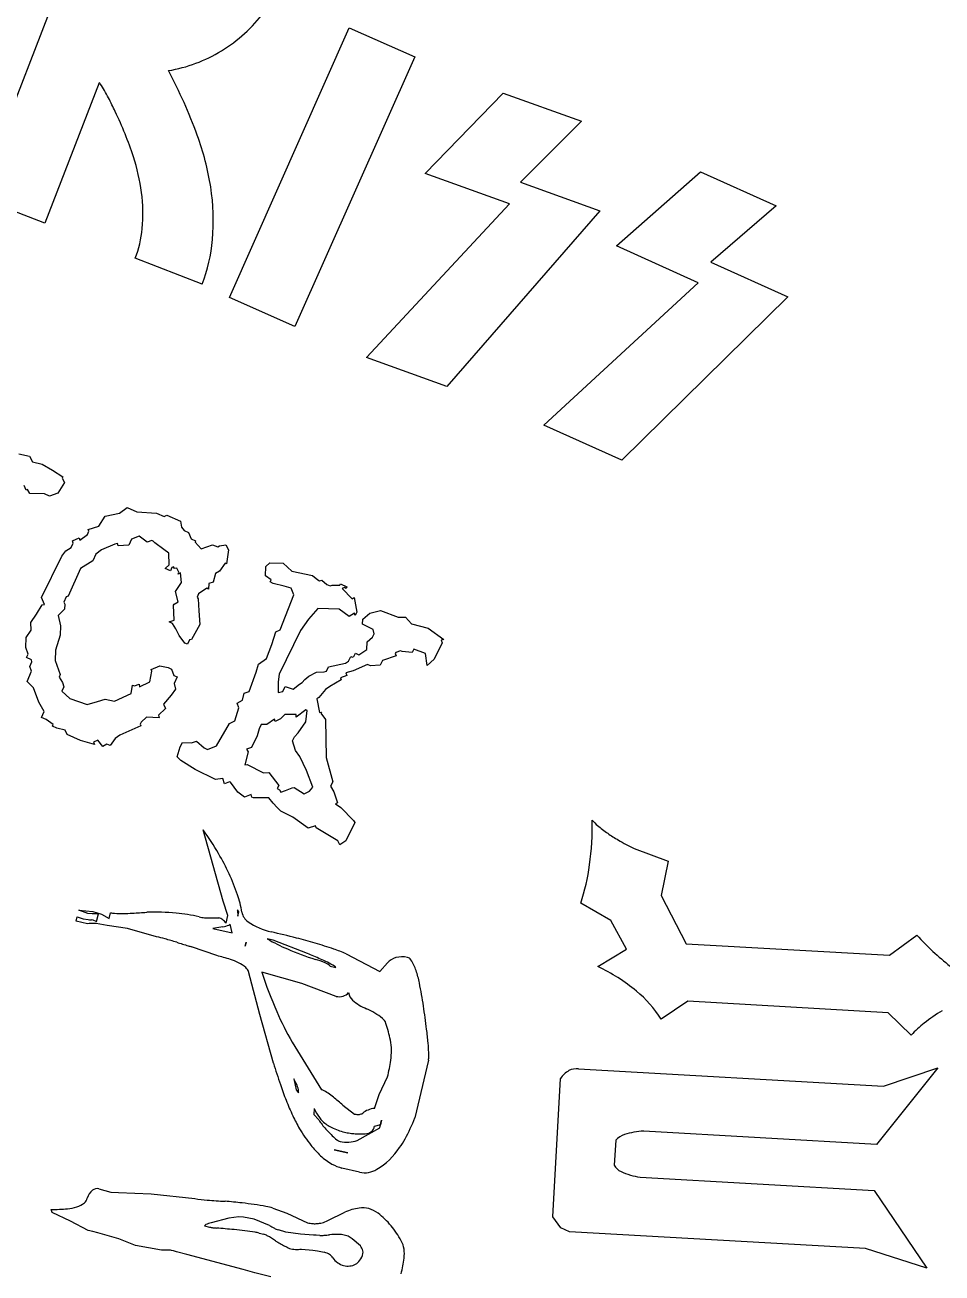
# Model space of a CAD drawing. Extents: x 7.4 to 31.4, y 13.7 to 28.6.
# Drawn here: x 26.931 to 29.354, y 22.021 to 25.318 of the extents above; entities that cross this region are included whole.
import ezdxf

# ---------------------------------------------------------------- set-up
doc = ezdxf.new("R2010")
doc.units = 0
doc.header["$MEASUREMENT"] = 0
doc.layers.add('APS_GEOMETRY', color=7, linetype='Continuous')

msp = doc.modelspace()

# ---------------------------------------------------------------- linework, layer by layer
at = {"layer": 'APS_GEOMETRY'}
for p, q in [((26.805863, 24.862664), (27.087187, 25.58986)), ((27.470643, 24.598277), (27.787228, 25.31083)), ((27.787228, 25.31083), (27.960632, 25.233787)), ((27.960632, 25.233787), (27.644048, 24.521234)), ((27.126444, 25.165428), (26.982831, 24.794202)), ((27.988305, 24.926019), (28.194454, 25.138088)), ((28.194454, 25.138088), (28.400628, 25.063871)), ((28.400628, 25.063871), (28.239501, 24.902819)), ((28.21096, 24.84587), (27.988305, 24.926019)), ((28.493709, 24.734301), (28.715526, 24.929922)), ((28.715526, 24.929922), (28.915395, 24.8401)), ((28.239501, 24.902819), (28.449907, 24.827078)), ((26.982831, 24.794202), (26.805863, 24.862664)), ((27.832891, 24.439545), (28.21096, 24.84587)), ((28.449907, 24.827078), (28.045285, 24.363089)), ((28.915395, 24.8401), (28.742382, 24.691889)), ((28.709555, 24.637299), (28.493709, 24.734301)), ((27.398807, 24.633276), (27.221839, 24.701738)), ((28.742382, 24.691889), (28.946355, 24.600223)), ((28.301416, 24.26119), (28.709555, 24.637299)), ((27.644048, 24.521234), (27.470643, 24.598277)), ((28.946355, 24.600223), (28.507315, 24.168658)), ((28.045285, 24.363089), (27.832891, 24.439545)), ((28.507315, 24.168658), (28.301416, 24.26119)), ((26.914355, 24.184882), (26.942773, 24.179069)), ((26.942773, 24.179069), (26.950349, 24.164457)), ((26.950349, 24.164457), (26.976269, 24.15814)), ((26.976269, 24.15814), (27.003782, 24.14201)), ((27.003782, 24.14201), (27.030886, 24.124908)), ((26.933594, 24.089204), (26.928523, 24.10162)), ((27.034732, 24.109577), (27.017222, 24.081502)), ((27.030886, 24.124908), (27.029253, 24.121022)), ((27.029253, 24.121022), (27.034732, 24.109577)), ((26.937732, 24.090894), (26.933594, 24.089204)), ((26.943619, 24.08042), (26.937732, 24.090894)), ((26.981955, 24.079173), (26.943619, 24.08042)), ((26.995556, 24.073459), (26.981955, 24.079173)), ((27.017222, 24.081502), (26.995556, 24.073459)), ((27.180142, 24.028642), (27.200589, 24.043857)), ((27.200589, 24.043857), (27.22666, 24.032466)), ((27.125795, 23.993741), (27.142314, 24.021021)), ((27.142314, 24.021021), (27.180142, 24.028642)), ((27.22666, 24.032466), (27.277828, 24.028508)), ((27.277828, 24.028508), (27.298105, 24.019649)), ((27.298105, 24.019649), (27.305464, 24.023333)), ((27.305464, 24.023333), (27.341191, 24.007723)), ((27.341191, 24.007723), (27.344397, 23.991373)), ((27.075311, 23.957152), (27.095758, 23.972367)), ((27.095758, 23.972367), (27.099555, 23.981057)), ((27.097924, 23.98522), (27.125795, 23.993741)), ((27.099555, 23.981057), (27.097924, 23.98522)), ((27.344397, 23.991373), (27.350978, 23.982748)), ((27.350978, 23.982748), (27.362565, 23.977685)), ((27.362565, 23.977685), (27.370055, 23.960614)), ((27.039001, 23.929319), (27.053176, 23.938075)), ((27.053176, 23.938075), (27.058239, 23.949662)), ((27.056064, 23.955212), (27.073558, 23.963667)), ((27.058239, 23.949662), (27.056064, 23.955212)), ((27.073558, 23.963667), (27.075311, 23.957152)), ((27.168356, 23.946397), (27.133247, 23.931839)), ((27.174871, 23.94815), (27.168356, 23.946397)), ((27.177046, 23.9426), (27.174871, 23.94815)), ((27.205283, 23.944062), (27.177046, 23.9426)), ((27.212033, 23.959511), (27.205283, 23.944062)), ((27.232846, 23.967667), (27.212033, 23.959511)), ((27.253489, 23.951748), (27.232846, 23.967667)), ((27.265976, 23.956641), (27.253489, 23.951748)), ((27.269838, 23.954954), (27.265976, 23.956641)), ((27.273401, 23.949947), (27.269838, 23.954954)), ((27.297906, 23.932341), (27.273401, 23.949947)), ((27.370055, 23.960614), (27.381643, 23.955551)), ((27.381643, 23.955551), (27.379955, 23.951689)), ((27.379955, 23.951689), (27.396436, 23.934138)), ((27.396436, 23.934138), (27.426538, 23.945134)), ((27.426538, 23.945134), (27.440057, 23.939228)), ((27.440057, 23.939228), (27.444641, 23.941825)), ((27.444641, 23.941825), (27.460991, 23.945031)), ((27.460991, 23.945031), (27.468781, 23.931277)), ((26.974622, 23.805657), (27.027967, 23.914591)), ((27.027967, 23.914591), (27.039001, 23.929319)), ((27.117806, 23.920186), (27.110212, 23.902805)), ((27.133247, 23.931839), (27.117806, 23.920186)), ((27.311124, 23.923116), (27.297906, 23.932341)), ((27.311321, 23.891982), (27.311124, 23.923116)), ((27.468781, 23.931277), (27.463127, 23.89465)), ((27.077278, 23.882697), (27.045214, 23.809312)), ((27.110212, 23.902805), (27.077278, 23.882697)), ((27.30143, 23.882504), (27.311321, 23.891982)), ((27.314948, 23.876598), (27.30143, 23.882504)), ((27.318745, 23.885288), (27.314948, 23.876598)), ((27.322908, 23.886919), (27.318745, 23.885288)), ((27.325504, 23.882335), (27.322908, 23.886919)), ((27.331598, 23.883122), (27.325504, 23.882335)), ((27.337335, 23.872566), (27.331598, 23.883122)), ((27.335226, 23.867738), (27.337335, 23.872566)), ((27.341198, 23.870878), (27.335226, 23.867738)), ((27.343925, 23.845538), (27.341198, 23.870878)), ((27.444311, 23.875273), (27.433755, 23.869536)), ((27.459265, 23.896338), (27.444311, 23.875273)), ((27.463127, 23.89465), (27.459265, 23.896338)), ((27.566172, 23.863319), (27.567337, 23.887366)), ((27.567337, 23.887366), (27.578073, 23.897374)), ((27.578073, 23.897374), (27.612953, 23.896791)), ((27.612953, 23.896791), (27.635325, 23.875344)), ((27.635325, 23.875344), (27.690584, 23.863662)), ((27.328672, 23.821155), (27.343925, 23.845538)), ((27.416271, 23.842677), (27.415614, 23.828015)), ((27.428336, 23.846605), (27.416271, 23.842677)), ((27.433755, 23.869536), (27.428336, 23.846605)), ((27.580892, 23.852632), (27.566172, 23.863319)), ((27.578123, 23.846948), (27.580892, 23.852632)), ((27.586649, 23.842795), (27.578123, 23.846948)), ((27.615942, 23.835557), (27.586649, 23.842795)), ((27.690584, 23.863662), (27.704843, 23.852027)), ((27.704843, 23.852027), (27.708632, 23.850181)), ((27.708632, 23.850181), (27.715214, 23.851663)), ((27.715214, 23.851663), (27.728525, 23.84049)), ((27.728525, 23.84049), (27.737051, 23.836336)), ((27.737051, 23.836336), (27.742686, 23.83828)), ((27.742686, 23.83828), (27.762483, 23.838013)), ((27.762483, 23.838013), (27.764328, 23.841802)), ((27.764328, 23.841802), (27.78138, 23.833495)), ((26.982655, 23.787198), (26.974622, 23.805657)), ((27.039664, 23.807137), (27.033758, 23.793618)), ((27.045214, 23.809312), (27.039664, 23.807137)), ((27.335262, 23.794127), (27.328672, 23.821155)), ((27.389374, 23.815331), (27.385577, 23.806641)), ((27.385577, 23.806641), (27.388173, 23.802057)), ((27.410786, 23.830124), (27.389374, 23.815331)), ((27.415614, 23.828015), (27.410786, 23.830124)), ((27.605354, 23.719986), (27.641155, 23.812725)), ((27.634378, 23.830092), (27.615942, 23.835557)), ((27.641155, 23.812725), (27.634378, 23.830092)), ((27.774798, 23.832014), (27.768701, 23.829123)), ((27.768701, 23.829123), (27.795372, 23.802065)), ((27.779534, 23.829706), (27.774798, 23.832014)), ((27.78138, 23.833495), (27.779534, 23.829706)), ((27.795372, 23.802065), (27.800521, 23.805417)), ((27.800521, 23.805417), (27.807517, 23.766845)), ((26.961308, 23.762027), (26.976562, 23.78641)), ((26.976562, 23.78641), (26.982655, 23.787198)), ((27.034732, 23.774794), (27.018148, 23.757891)), ((27.033758, 23.793618), (27.035932, 23.788068)), ((27.035932, 23.788068), (27.034732, 23.774794)), ((27.32344, 23.785493), (27.324705, 23.78839)), ((27.324545, 23.745912), (27.32344, 23.785493)), ((27.324705, 23.78839), (27.335262, 23.794127)), ((27.388173, 23.802057), (27.390301, 23.770079)), ((27.704674, 23.777093), (27.679996, 23.74809)), ((27.761245, 23.775321), (27.704674, 23.777093)), ((27.786895, 23.755792), (27.761245, 23.775321)), ((27.841474, 23.764368), (27.869675, 23.771728)), ((27.869675, 23.771728), (27.916992, 23.753366)), ((26.945933, 23.739996), (26.961308, 23.762027)), ((26.947451, 23.719784), (26.945933, 23.739996)), ((27.018148, 23.757891), (27.024738, 23.730863)), ((27.312058, 23.741019), (27.324545, 23.745912)), ((27.320748, 23.737222), (27.312058, 23.741019)), ((27.390301, 23.770079), (27.393093, 23.734361)), ((27.679996, 23.74809), (27.658622, 23.718651)), ((27.80142, 23.763954), (27.786895, 23.755792)), ((27.803364, 23.758319), (27.80142, 23.763954)), ((27.807517, 23.766845), (27.803364, 23.758319)), ((27.822456, 23.734952), (27.823257, 23.748628)), ((27.823257, 23.748628), (27.841474, 23.764368)), ((27.916992, 23.753366), (27.93584, 23.753561)), ((27.93584, 23.753561), (27.952042, 23.736291)), ((26.934307, 23.700229), (26.947451, 23.719784)), ((27.024146, 23.705823), (27.011555, 23.666477)), ((27.024738, 23.730863), (27.024146, 23.705823)), ((27.329504, 23.723047), (27.320748, 23.737222)), ((27.337959, 23.705553), (27.329504, 23.723047)), ((27.353174, 23.685107), (27.337959, 23.705553)), ((27.393093, 23.734361), (27.37109, 23.694528)), ((27.58313, 23.681583), (27.593622, 23.715152)), ((27.593622, 23.715152), (27.605354, 23.719986)), ((27.658622, 23.718651), (27.60232, 23.603079)), ((27.850875, 23.721108), (27.822456, 23.734952)), ((27.8492, 23.700826), (27.853353, 23.709352)), ((27.853353, 23.709352), (27.850875, 23.721108)), ((27.952042, 23.736291), (27.995521, 23.724487)), ((27.995521, 23.724487), (28.0373, 23.694757)), ((26.932872, 23.673257), (26.934307, 23.700229)), ((26.938975, 23.655642), (26.932872, 23.673257)), ((27.359933, 23.682153), (27.353174, 23.685107)), ((27.364996, 23.693741), (27.359933, 23.682153)), ((27.37109, 23.694528), (27.364996, 23.693741)), ((27.568435, 23.644201), (27.58313, 23.681583)), ((27.833509, 23.668617), (27.835185, 23.688899)), ((27.835185, 23.688899), (27.8492, 23.700826)), ((28.033147, 23.686231), (28.011918, 23.642655)), ((28.0373, 23.694757), (28.030718, 23.693275)), ((28.030718, 23.693275), (28.033147, 23.686231)), ((26.935178, 23.646952), (26.938975, 23.655642)), ((26.947731, 23.641467), (26.935178, 23.646952)), ((26.948518, 23.635373), (26.947731, 23.641467)), ((27.011555, 23.666477), (27.01012, 23.639506)), ((27.547376, 23.629845), (27.568435, 23.644201)), ((27.785756, 23.637963), (27.791755, 23.650278)), ((27.791755, 23.650278), (27.795545, 23.648432)), ((27.795545, 23.648432), (27.799771, 23.649889)), ((27.799771, 23.649889), (27.803924, 23.658415)), ((27.803924, 23.658415), (27.81245, 23.654261)), ((27.81245, 23.654261), (27.833509, 23.668617)), ((27.91097, 23.65198), (27.875288, 23.638887)), ((27.910411, 23.660457), (27.909026, 23.657615)), ((27.909026, 23.657615), (27.91097, 23.65198)), ((27.92309, 23.66483), (27.910411, 23.660457)), ((27.926879, 23.662984), (27.92309, 23.66483)), ((27.953768, 23.660434), (27.926879, 23.662984)), ((27.957921, 23.66896), (27.953768, 23.660434)), ((27.988673, 23.657495), (27.957921, 23.66896)), ((27.99324, 23.625967), (27.988673, 23.657495)), ((28.011918, 23.642655), (27.99324, 23.625967)), ((26.936536, 23.584262), (26.948349, 23.611299)), ((26.943455, 23.623786), (26.948518, 23.635373)), ((26.948349, 23.611299), (26.943455, 23.623786)), ((27.01012, 23.639506), (27.023835, 23.602466)), ((27.260305, 23.583092), (27.26548, 23.610729)), ((27.264271, 23.615857), (27.286893, 23.625522)), ((27.26548, 23.610729), (27.264271, 23.615857)), ((27.286893, 23.625522), (27.308858, 23.620524)), ((27.308858, 23.620524), (27.317548, 23.616727)), ((27.317548, 23.616727), (27.324073, 23.600078)), ((27.522675, 23.557485), (27.541474, 23.608106)), ((27.541474, 23.608106), (27.547376, 23.629845)), ((27.680606, 23.597761), (27.701228, 23.608813)), ((27.701228, 23.608813), (27.721486, 23.609494)), ((27.721486, 23.609494), (27.727121, 23.611437)), ((27.727121, 23.611437), (27.732659, 23.622805)), ((27.732659, 23.622805), (27.777327, 23.632691)), ((27.777327, 23.632691), (27.785756, 23.637963)), ((27.797804, 23.612167), (27.778542, 23.606313)), ((27.835332, 23.629049), (27.797804, 23.612167)), ((27.843857, 23.624896), (27.835332, 23.629049)), ((27.869289, 23.626572), (27.843857, 23.624896)), ((27.875288, 23.638887), (27.869289, 23.626572)), ((26.953016, 23.566712), (26.936536, 23.584262)), ((27.023835, 23.602466), (27.020881, 23.595707)), ((27.020881, 23.595707), (27.029637, 23.581532)), ((27.029637, 23.581532), (27.033565, 23.569466)), ((27.210964, 23.551753), (27.214996, 23.57414)), ((27.214996, 23.57414), (27.219824, 23.572031)), ((27.219824, 23.572031), (27.232311, 23.576924)), ((27.232311, 23.576924), (27.233642, 23.569443)), ((27.233642, 23.569443), (27.260305, 23.583092)), ((27.324073, 23.600078), (27.332763, 23.596281)), ((27.332763, 23.596281), (27.325169, 23.5789)), ((27.325169, 23.5789), (27.328797, 23.563516)), ((27.60232, 23.603079), (27.599697, 23.583258)), ((27.599697, 23.583258), (27.599989, 23.554985)), ((27.639484, 23.563876), (27.656317, 23.576774)), ((27.656317, 23.576774), (27.663336, 23.581559)), ((27.663336, 23.581559), (27.670332, 23.588701)), ((27.670332, 23.588701), (27.680606, 23.597761)), ((27.766009, 23.587804), (27.736497, 23.570533)), ((27.780972, 23.599269), (27.764066, 23.593439)), ((27.764066, 23.593439), (27.766009, 23.587804)), ((27.778542, 23.606313), (27.780972, 23.599269)), ((26.967696, 23.52925), (26.953016, 23.566712)), ((27.033565, 23.569466), (27.028502, 23.557879)), ((27.028502, 23.557879), (27.048845, 23.538641)), ((27.167652, 23.531579), (27.210964, 23.551753)), ((27.31734, 23.547822), (27.296415, 23.523617)), ((27.328797, 23.563516), (27.31734, 23.547822)), ((27.505478, 23.534215), (27.509995, 23.553113)), ((27.509995, 23.553113), (27.522675, 23.557485)), ((27.599989, 23.554985), (27.611745, 23.557463)), ((27.611745, 23.557463), (27.618206, 23.570725)), ((27.618206, 23.570725), (27.639484, 23.563876)), ((27.707107, 23.541482), (27.701958, 23.53813)), ((27.724328, 23.562396), (27.707107, 23.541482)), ((27.736497, 23.570533), (27.724328, 23.562396)), ((26.981224, 23.504941), (26.967696, 23.52925)), ((27.048845, 23.538641), (27.09495, 23.523097)), ((27.09495, 23.523097), (27.1224, 23.530652)), ((27.1224, 23.530652), (27.142368, 23.536877)), ((27.142368, 23.536877), (27.167652, 23.531579)), ((27.30173, 23.512095), (27.283759, 23.494649)), ((27.296415, 23.523617), (27.30173, 23.512095)), ((27.484833, 23.479806), (27.495787, 23.514322)), ((27.491414, 23.527001), (27.505478, 23.534215)), ((27.495787, 23.514322), (27.491414, 23.527001)), ((27.672568, 23.509079), (27.646845, 23.489962)), ((27.676357, 23.507233), (27.672568, 23.509079)), ((27.701958, 23.53813), (27.70893, 23.501914)), ((26.974052, 23.488525), (26.981224, 23.504941)), ((26.986604, 23.483041), (26.974052, 23.488525)), ((27.005194, 23.470319), (26.986604, 23.483041)), ((27.237971, 23.476707), (27.23544, 23.470913)), ((27.251481, 23.489203), (27.237971, 23.476707)), ((27.285511, 23.488134), (27.251481, 23.489203)), ((27.283759, 23.494649), (27.285511, 23.488134)), ((27.470769, 23.472592), (27.484833, 23.479806)), ((27.590347, 23.484666), (27.569288, 23.47031)), ((27.591829, 23.478083), (27.590347, 23.484666)), ((27.605893, 23.485298), (27.591829, 23.478083)), ((27.61709, 23.496253), (27.605893, 23.485298)), ((27.646772, 23.49703), (27.61709, 23.496253)), ((27.646845, 23.489962), (27.646772, 23.49703)), ((27.652457, 23.448548), (27.672423, 23.477502)), ((27.672423, 23.477502), (27.676357, 23.507233)), ((27.70893, 23.501914), (27.714104, 23.50291)), ((27.714104, 23.50291), (27.712719, 23.500068)), ((27.712719, 23.500068), (27.72467, 23.483697)), ((27.72467, 23.483697), (27.726178, 23.383331)), ((27.003085, 23.465491), (27.005194, 23.470319)), ((27.014672, 23.460428), (27.003085, 23.465491)), ((27.036637, 23.455431), (27.014672, 23.460428)), ((27.041952, 23.443909), (27.036637, 23.455431)), ((27.077679, 23.428299), (27.041952, 23.443909)), ((27.237071, 23.466751), (27.181272, 23.441684)), ((27.23544, 23.470913), (27.237071, 23.466751)), ((27.436497, 23.414271), (27.470769, 23.472592)), ((27.549614, 23.458796), (27.544149, 23.44036)), ((27.555152, 23.470164), (27.549614, 23.458796)), ((27.569288, 23.47031), (27.555152, 23.470164)), ((27.642668, 23.438079), (27.652457, 23.448548)), ((27.114129, 23.416973), (27.077679, 23.428299)), ((27.122932, 23.429226), (27.11141, 23.423911)), ((27.11141, 23.423911), (27.114129, 23.416973)), ((27.136094, 23.411976), (27.122932, 23.429226)), ((27.147072, 23.418679), (27.136094, 23.411976)), ((27.155762, 23.414882), (27.147072, 23.418679)), ((27.16945, 23.43305), (27.155762, 23.414882)), ((27.181272, 23.441684), (27.16945, 23.43305)), ((27.333185, 23.38506), (27.341113, 23.410959)), ((27.341113, 23.410959), (27.346738, 23.422504)), ((27.346738, 23.422504), (27.37085, 23.421472)), ((27.37085, 23.421472), (27.383594, 23.425978)), ((27.383594, 23.425978), (27.404508, 23.408757)), ((27.413033, 23.404603), (27.436497, 23.414271)), ((27.52892, 23.409099), (27.516241, 23.404727)), ((27.544149, 23.44036), (27.52892, 23.409099)), ((27.637131, 23.426711), (27.642668, 23.438079)), ((27.645875, 23.401353), (27.637131, 23.426711)), ((27.342209, 23.374712), (27.333185, 23.38506)), ((27.404508, 23.408757), (27.413033, 23.404603)), ((27.520079, 23.398169), (27.511481, 23.363677)), ((27.516241, 23.404727), (27.520079, 23.398169)), ((27.656879, 23.385443), (27.645875, 23.401353)), ((27.674223, 23.348863), (27.656879, 23.385443)), ((27.726178, 23.383331), (27.743813, 23.318478)), ((27.380122, 23.351481), (27.342209, 23.374712)), ((27.434118, 23.325176), (27.380122, 23.351481)), ((27.511481, 23.363677), (27.517602, 23.364211)), ((27.517602, 23.364211), (27.561178, 23.342983)), ((27.561178, 23.342983), (27.575315, 23.343129)), ((27.575315, 23.343129), (27.601111, 23.309464)), ((27.691178, 23.304267), (27.674223, 23.348863)), ((27.45389, 23.327265), (27.434118, 23.325176)), ((27.457801, 23.313639), (27.45389, 23.327265)), ((27.470942, 23.318959), (27.457801, 23.313639)), ((27.473784, 23.317574), (27.470942, 23.318959)), ((27.4929, 23.291852), (27.473784, 23.317574)), ((27.743813, 23.318478), (27.738276, 23.30711)), ((27.510948, 23.278371), (27.4929, 23.291852)), ((27.528315, 23.285148), (27.510948, 23.278371)), ((27.529797, 23.278566), (27.528315, 23.285148)), ((27.534533, 23.276258), (27.529797, 23.278566)), ((27.601111, 23.309464), (27.596958, 23.300938)), ((27.596958, 23.300938), (27.603589, 23.297708)), ((27.603589, 23.297708), (27.606479, 23.291611)), ((27.606479, 23.291611), (27.619159, 23.295983)), ((27.619159, 23.295983), (27.636526, 23.30276)), ((27.636526, 23.30276), (27.641699, 23.303756)), ((27.641699, 23.303756), (27.668734, 23.28707)), ((27.668734, 23.28707), (27.682798, 23.294284)), ((27.682798, 23.294284), (27.691178, 23.304267)), ((27.738276, 23.30711), (27.746437, 23.292585)), ((27.746437, 23.292585), (27.75664, 23.263)), ((27.574587, 23.276672), (27.534533, 23.276258)), ((27.586312, 23.262243), (27.574587, 23.276672)), ((27.597123, 23.250749), (27.586312, 23.262243)), ((27.606529, 23.241185), (27.597123, 23.250749)), ((27.75664, 23.263), (27.751004, 23.261057)), ((27.751004, 23.261057), (27.764777, 23.250831)), ((27.764777, 23.250831), (27.798589, 23.216778)), ((27.638738, 23.225495), (27.606529, 23.241185)), ((27.678622, 23.196688), (27.638738, 23.225495)), ((27.801941, 23.211628), (27.778405, 23.163315)), ((27.798589, 23.216778), (27.801941, 23.211628)), ((27.454348, 23.003722), (27.40192, 23.192133)), ((27.697884, 23.202542), (27.678622, 23.196688)), ((27.699827, 23.196907), (27.697884, 23.202542)), ((27.7572, 23.163096), (27.699827, 23.196907)), ((27.762495, 23.152312), (27.7572, 23.163096)), ((27.778405, 23.163315), (27.762495, 23.152312)), ((28.539942, 23.142234), (28.630139, 23.109625)), ((28.630139, 23.109625), (28.611593, 23.018638)), ((28.611593, 23.018638), (28.677623, 22.890655)), ((27.466616, 22.965625), (27.454348, 23.003722)), ((27.495876, 22.975253), (27.492458, 22.980748)), ((27.492458, 22.980748), (27.49328, 22.964111)), ((28.478922, 22.95287), (28.398852, 22.998345)), ((27.066145, 22.950854), (27.06874, 22.961996)), ((27.096227, 22.943846), (27.066145, 22.950854)), ((27.06874, 22.961996), (27.084079, 22.957248)), ((27.096627, 22.97077), (27.072893, 22.979823)), ((27.072893, 22.979823), (27.109585, 22.975973)), ((27.084079, 22.957248), (27.097709, 22.955247)), ((27.108287, 22.970402), (27.096627, 22.97077)), ((27.108256, 22.955139), (27.119992, 22.950056)), ((27.124665, 22.970111), (27.108287, 22.970402)), ((27.109585, 22.975973), (27.132723, 22.969408)), ((27.119992, 22.950056), (27.124665, 22.970111)), ((27.132723, 22.969408), (27.15345, 22.957532)), ((27.15345, 22.957532), (27.157083, 22.97313)), ((27.420643, 22.95989), (27.442851, 22.959415)), ((27.461944, 22.94557), (27.466616, 22.965625)), ((27.49328, 22.964111), (27.495876, 22.975253)), ((28.520319, 22.876652), (28.478922, 22.95287)), ((27.147923, 22.93885), (27.118695, 22.944485)), ((27.201327, 22.931107), (27.147923, 22.93885)), ((27.278541, 22.909595), (27.201327, 22.931107)), ((27.453777, 22.935726), (27.426929, 22.931409)), ((27.426929, 22.931409), (27.478181, 22.919469)), ((27.478181, 22.919469), (27.473086, 22.942974)), ((27.437241, 22.859702), (27.371093, 22.883335)), ((27.514917, 22.89564), (27.512322, 22.884498)), ((27.512322, 22.884498), (27.514917, 22.89564)), ((27.58644, 22.900121), (27.570842, 22.903755)), ((27.676916, 22.864947), (27.58644, 22.900121)), ((28.677623, 22.890655), (29.21467, 22.860483)), ((29.21467, 22.860483), (29.28684, 22.913527)), ((27.77904, 22.864649), (27.868035, 22.818074)), ((28.444507, 22.83053), (28.520319, 22.876652)), ((27.551303, 22.703919), (27.521443, 22.817768)), ((27.662089, 22.786176), (27.556166, 22.815552)), ((27.737385, 22.832066), (27.751869, 22.828691)), ((27.868035, 22.818074), (27.888489, 22.840325)), ((27.752824, 22.752117), (27.662089, 22.786176)), ((28.681882, 22.739272), (28.611389, 22.692179)), ((29.210856, 22.708883), (28.681882, 22.739272)), ((27.587221, 22.575737), (27.551303, 22.703919)), ((29.272018, 22.649691), (29.210856, 22.708883)), ((27.636556, 22.631198), (27.714066, 22.505074)), ((27.996682, 22.583715), (27.961121, 22.431073)), ((28.393157, 22.560232), (29.198728, 22.514975)), ((29.342511, 22.563324), (29.180663, 22.360816)), ((29.198728, 22.514975), (29.342511, 22.563324)), ((27.640897, 22.533866), (27.647183, 22.505385)), ((27.866328, 22.493095), (27.888891, 22.539523)), ((28.324869, 22.169752), (28.345372, 22.534703)), ((27.647183, 22.505385), (27.653425, 22.496883)), ((27.85416, 22.455991), (27.866328, 22.493095)), ((27.694326, 22.455639), (27.694295, 22.440376)), ((27.770489, 22.464912), (27.801395, 22.441267)), ((27.694295, 22.440376), (27.707297, 22.4256)), ((27.86803, 22.4046), (27.872702, 22.424655)), ((27.872702, 22.424655), (27.869847, 22.412399)), ((27.808624, 22.371454), (27.86803, 22.4046)), ((27.869847, 22.412399), (27.853546, 22.407974)), ((29.180663, 22.360816), (28.565306, 22.396059)), ((28.491405, 22.371997), (28.487718, 22.306373)), ((27.783345, 22.338579), (27.747692, 22.346885)), ((27.747692, 22.346885), (27.783345, 22.338579)), ((27.814966, 22.287751), (27.76817, 22.298653)), ((28.55578, 22.274335), (29.174523, 22.239575)), ((27.125715, 22.24345), (27.157767, 22.234887)), ((27.157767, 22.234887), (27.177755, 22.234357)), ((27.177755, 22.234357), (27.264347, 22.230484)), ((27.264347, 22.230484), (27.379374, 22.217811)), ((29.174523, 22.239575), (29.313461, 22.034275)), ((27.002468, 22.181035), (26.999971, 22.189417)), ((27.585825, 22.192759), (27.622518, 22.179404)), ((27.05067, 22.157851), (27.002468, 22.181035)), ((27.097449, 22.133772), (27.05067, 22.157851)), ((27.469674, 22.165767), (27.422579, 22.153482)), ((27.495542, 22.169514), (27.469674, 22.165767)), ((27.50829, 22.168476), (27.495542, 22.169514)), ((27.536512, 22.163305), (27.50829, 22.168476)), ((27.577035, 22.146558), (27.536512, 22.163305)), ((27.622518, 22.179404), (27.677333, 22.154102)), ((27.730984, 22.1599), (27.77602, 22.182208)), ((28.346726, 22.140311), (28.324869, 22.169752)), ((27.10959, 22.130528), (27.097449, 22.133772)), ((27.122835, 22.126989), (27.10959, 22.130528)), ((27.141607, 22.121974), (27.122835, 22.126989)), ((27.405258, 22.146269), (27.418521, 22.142725)), ((27.549244, 22.126748), (27.561402, 22.1235)), ((27.619768, 22.129221), (27.600169, 22.135641)), ((27.658486, 22.123447), (27.619768, 22.129221)), ((27.693356, 22.120996), (27.658486, 22.123447)), ((28.369637, 22.129619), (28.346726, 22.140311)), ((29.151101, 22.085717), (28.369637, 22.129619)), ((27.179134, 22.111949), (27.141607, 22.121974)), ((27.222921, 22.09433), (27.179134, 22.111949)), ((27.291731, 22.081868), (27.222921, 22.09433)), ((27.699827, 22.120842), (27.693356, 22.120996)), ((27.709828, 22.120601), (27.699827, 22.120842)), ((27.784981, 22.118239), (27.773929, 22.121191)), ((27.795148, 22.11197), (27.784981, 22.118239)), ((27.817321, 22.093021), (27.795148, 22.11197)), ((27.323012, 22.079431), (27.317497, 22.080905)), ((27.330734, 22.077368), (27.323012, 22.079431)), ((27.358331, 22.069996), (27.330734, 22.077368)), ((27.507349, 22.030184), (27.358331, 22.069996)), ((27.661075, 22.084382), (27.691099, 22.081523)), ((27.691099, 22.081523), (27.70358, 22.079484)), ((27.70358, 22.079484), (27.721587, 22.075968)), ((29.313461, 22.034275), (29.151101, 22.085717)), ((27.538262, 22.021926), (27.507349, 22.030184)), ((27.580209, 22.010719), (27.538262, 22.021926))]:
    msp.add_line(p, q, dxfattribs=at)
for centre, radius, start, end in [((27.238274, 25.595415), 0.40517, 301.474653, 323.118456), ((27.244963, 25.584489), 0.392359, 279.475993, 301.474653), ((26.173539, 24.585722), 1.290269, 19.995932, 28.303032), ((27.123845, 25.158711), 0.007202, 35.671949, 68.850461), ((26.96981, 25.04814), 0.196814, 29.410408, 35.671949), ((26.712572, 24.903132), 0.492109, 26.863248, 29.410408), ((25.647878, 24.36384), 1.685594, 25.487038, 26.863248), ((26.315653, 24.677694), 0.94776, 17.978112, 25.731139), ((26.69451, 24.775298), 0.735877, 8.988795, 19.995932), ((26.70327, 24.803475), 0.540246, 7.703265, 17.978112), ((26.827187, 24.820236), 0.415201, 354.489268, 7.703265), ((26.857028, 24.801006), 0.571338, 354.987147, 8.988795), ((26.944886, 24.808881), 0.296956, 338.850461, 354.489268), ((26.996972, 24.788731), 0.430857, 338.850461, 354.987147), ((27.689892, 23.201096), 0.739602, 352.092944, 1.281668), ((28.520859, 23.293942), 0.119178, 219.809582, 229.663794), ((26.573017, 22.618793), 1.007868, 30.421487, 34.671038), ((28.647483, 23.44306), 0.314805, 229.663794, 235.722313), ((28.738631, 23.576791), 0.476644, 235.722313, 239.740681), ((28.981046, 23.992311), 0.957708, 239.740681, 242.575241), ((26.883622, 22.80118), 0.647673, 25.119697, 30.421487), ((27.860997, 23.177332), 0.566854, 341.59363, 352.092944), ((27.005045, 22.85811), 0.513567, 18.453272, 25.119697), ((27.182882, 22.917452), 0.326091, 10.084463, 18.453272), ((27.10572, 22.989636), 0.03531, 256.885872, 269.41468), ((27.105415, 22.959706), 0.005378, 269.41468, 301.885872), ((27.170806, 23.032034), 0.060482, 256.885872, 266.586264), ((27.186662, 23.297842), 0.326761, 266.586264, 270.755558), ((27.183118, 23.5666), 0.595543, 270.755558, 273.050371), ((27.135227, 24.465289), 1.495507, 273.050371, 274.49845), ((27.268692, 22.27793), 0.696646, 84.949118, 91.329908), ((27.291593, 22.537041), 0.436525, 76.885872, 84.949118), ((27.412576, 23.056354), 0.096694, 256.885872, 265.632034), ((27.413277, 23.065536), 0.105903, 265.632034, 273.988601), ((27.436639, 22.93275), 0.027378, 54.052218, 76.885872), ((27.429103, 22.922358), 0.040215, 35.252333, 54.052218), ((27.541765, 22.98079), 0.038341, 189.365306, 236.000071), ((27.622571, 23.10059), 0.182846, 236.000071, 256.885872), ((27.104802, 22.907995), 0.036862, 91.629435, 103.450923), ((27.107816, 22.802058), 0.142841, 85.632034, 91.629435), ((27.432982, 23.036487), 0.102884, 281.661013, 290.57594), ((27.465825, 22.948997), 0.009433, 290.57594, 320.320821), ((26.927008, 20.114923), 2.882772, 75.521944, 76.885872), ((27.153933, 22.374725), 0.549194, 74.499928, 76.885872), ((27.011508, 21.861159), 1.082143, 72.800255, 74.499928), ((27.932043, 24.834972), 2.030886, 252.800255, 253.706042), ((27.408491, 23.043865), 0.164828, 253.706042, 256.885872), ((27.824136, 23.345793), 0.509466, 240.186628, 246.877892), ((27.241116, 21.331411), 1.626386, 73.706042, 75.521944), ((27.37021, 21.773049), 1.166267, 71.175279, 73.706042), ((29.853383, 23.435946), 0.770644, 222.67969, 231.630338), ((27.341783, 22.449953), 0.420721, 71.764556, 76.885872), ((27.422513, 22.694984), 0.162734, 63.525654, 71.764556), ((27.976779, 23.703276), 0.898174, 246.877892, 251.916131), ((27.098213, 21.432232), 1.545177, 66.631707, 68.005213), ((27.665239, 22.708943), 0.144289, 66.172749, 76.885872), ((27.517729, 22.403149), 0.487503, 64.186288, 66.631707), ((27.575262, 22.374534), 0.53079, 67.42355, 71.175279), ((27.922724, 22.810913), 0.045134, 105.591825, 139.33306), ((27.927219, 22.794804), 0.061859, 76.885872, 105.591825), ((27.937886, 22.840589), 0.014848, 33.134251, 76.885872), ((27.847795, 22.781783), 0.122433, 18.223562, 33.134251), ((27.454951, 22.760118), 0.089969, 49.061776, 63.525654), ((27.495147, 22.806459), 0.028625, 23.270224, 49.061776), ((28.738875, 23.210244), 1.246829, 198.454843, 203.560222), ((27.701795, 22.791717), 0.053802, 48.585116, 66.172749), ((27.637117, 22.649966), 0.213328, 58.653381, 64.186288), ((27.741222, 22.820875), 0.013209, 36.284577, 58.653381), ((27.679997, 22.726537), 0.299091, 11.762856, 18.223562), ((28.241279, 22.398453), 0.477485, 50.340074, 64.810008), ((26.985476, 22.581914), 1.008511, 8.245799, 11.762856), ((27.76088, 22.786694), 0.035503, 256.885872, 286.867511), ((27.762079, 22.782738), 0.031369, 286.867511, 318.813385), ((27.818101, 22.766487), 0.032713, 187.74033, 228.030211), ((28.341058, 22.518809), 0.321148, 32.673159, 50.340074), ((27.877933, 22.833008), 0.122183, 228.030211, 248.560222), ((27.740829, 22.518054), 0.221445, 52.611431, 65.325741), ((24.780173, 22.262325), 3.23685, 7.147945, 8.245799), ((28.35152, 23.041333), 0.824247, 203.560222, 209.840464), ((27.860615, 22.674792), 0.024174, 13.450923, 52.611431), ((29.591707, 22.319505), 0.460778, 121.121444, 128.248996), ((27.519842, 22.55791), 0.384331, 11.820167, 18.587302), ((26.918796, 22.530523), 1.081475, 5.248569, 7.147945), ((29.496721, 22.439998), 0.307348, 128.248996, 136.978945), ((27.765152, 22.609248), 0.133706, 0.334487, 11.820167), ((27.494962, 22.58345), 0.502884, 1.182746, 5.248569), ((27.714795, 22.608954), 0.184064, 351.955292, 0.334487), ((27.956882, 22.592987), 0.040865, 346.885872, 1.182746), ((29.283937, 23.091376), 1.773338, 196.904239, 198.824321), ((27.399689, 22.653491), 0.502302, 346.885872, 351.955292), ((28.395883, 22.50346), 0.059392, 118.113209, 148.261397), ((28.387174, 22.519762), 0.04091, 81.590087, 118.113209), ((28.542361, 22.838571), 0.989855, 198.824321, 201.394395), ((27.569362, 22.485867), 0.086146, 18.713319, 33.860806), ((27.606266, 22.498368), 0.047183, 358.195804, 18.713319), ((27.71524, 22.500165), 0.005047, 62.849629, 103.450923), ((27.664508, 22.401241), 0.116221, 54.557216, 62.849629), ((27.560213, 22.254716), 0.296074, 51.209056, 54.557216), ((28.246415, 22.722625), 0.672007, 201.394395, 205.176035), ((27.938067, 22.588086), 0.277402, 208.519411, 214.176482), ((27.10236, 21.685077), 1.026907, 49.41144, 51.209056), ((27.859682, 22.396699), 0.059549, 95.320821, 112.197085), ((28.103493, 22.655444), 0.514083, 205.176035, 209.499928), ((27.724617, 22.431177), 0.018195, 197.849629, 218.490708), ((27.761949, 22.468502), 0.064522, 214.176482, 225.922115), ((28.059693, 22.69762), 0.446294, 218.490708, 222.636839), ((27.787835, 22.499138), 0.104573, 227.409983, 243.587302), ((27.810624, 22.480884), 0.040678, 256.885872, 275.320821), ((27.812563, 22.460069), 0.019773, 275.320821, 301.885872), ((27.857382, 22.402337), 0.053459, 112.197085, 130.015974), ((27.254269, 22.727505), 0.766493, 332.670019, 337.248334), ((28.04578, 22.640638), 0.456826, 211.448508, 218.056047), ((27.898866, 22.549541), 0.227678, 222.636839, 230.674494), ((27.810006, 22.543776), 0.154414, 243.587302, 256.885872), ((27.817145, 22.574423), 0.185881, 256.885872, 261.459793), ((27.81371, 22.551545), 0.162747, 261.459793, 266.348194), ((27.818522, 22.626948), 0.238303, 266.348194, 269.690138), ((27.818182, 22.564099), 0.175454, 269.690138, 273.585116), ((27.827085, 22.422009), 0.033084, 273.585116, 307.894878), ((27.837618, 22.408476), 0.015935, 307.894878, 358.195804), ((28.53149, 22.335023), 0.054533, 108.035022, 137.312056), ((28.573601, 22.205688), 0.190552, 92.495109, 108.035022), ((27.872157, 22.504716), 0.236327, 218.056047, 227.247488), ((27.768365, 22.390245), 0.021751, 230.674494, 256.885872), ((27.782245, 22.449825), 0.082927, 256.885872, 273.030211), ((27.78256, 22.443884), 0.076978, 273.030211, 289.791115), ((27.798478, 22.446257), 0.153905, 322.441917, 332.670019), ((27.825364, 22.4541), 0.167395, 227.247488, 240.042063), ((27.758565, 22.461657), 0.19531, 301.511395, 326.000071), ((27.790152, 22.393007), 0.096881, 240.042063, 256.885872), ((27.828794, 22.347106), 0.060944, 256.885872, 301.511395), ((28.522046, 22.324432), 0.038788, 207.748273, 244.793386), ((28.580338, 22.448271), 0.17566, 244.793386, 261.96375), ((27.134777, 22.208317), 0.040704, 129.138429, 165.042287), ((27.120888, 22.225384), 0.018699, 75.042287, 129.138429), ((27.009301, 22.556037), 0.366738, 268.542138, 275.293678), ((27.032078, 22.31022), 0.119869, 275.293678, 287.117214), ((27.049961, 22.252153), 0.05911, 287.117214, 309.502974), ((27.07235, 22.224995), 0.023912, 309.502974, 345.042287), ((27.453431, 22.689141), 0.477112, 261.070576, 265.07173), ((27.493638, 23.15544), 0.945141, 265.07173, 267.91425), ((27.253158, 20.005796), 2.214738, 83.490399, 84.66088), ((27.378931, 21.108051), 1.10533, 81.833534, 83.490399), ((27.432796, 21.48341), 0.726126, 79.313333, 81.833534), ((27.520551, 21.948431), 0.252898, 75.042287, 79.313333), ((27.836046, 22.042154), 0.152375, 98.376328, 113.199513), ((27.822881, 22.131563), 0.062002, 75.042287, 98.376328), ((27.820847, 22.12395), 0.069882, 52.422422, 75.042287), ((27.693405, 22.232658), 0.08189, 285.621514, 297.315976), ((27.733933, 22.010999), 0.212402, 39.504609, 52.422422), ((27.410984, 22.143095), 0.006546, 112.610879, 151.006043), ((27.438072, 22.078055), 0.077002, 101.607338, 112.610879), ((27.438681, 22.218184), 0.078105, 255.042287, 261.726151), ((27.4393, 22.222444), 0.08241, 261.726151, 268.232898), ((27.102193, 18.272926), 3.881593, 84.36951, 85.055374), ((27.341603, 20.701316), 1.44143, 83.243996, 84.36951), ((27.423892, 21.395943), 0.741946, 81.059639, 83.243996), ((27.523989, 22.032215), 0.097849, 75.042287, 81.059639), ((27.550629, 22.083178), 0.041736, 61.062229, 75.042287), ((27.632709, 22.231016), 0.101157, 236.607338, 244.73744), ((27.616438, 22.196535), 0.06303, 244.73744, 255.042287), ((27.698389, 22.232915), 0.081577, 255.042287, 265.347133), ((27.695546, 22.197989), 0.046536, 265.347133, 279.004776), ((27.702582, 22.199837), 0.047811, 270.297405, 285.621514), ((27.753945, 21.948103), 0.175309, 88.207179, 96.145758), ((27.757429, 22.059432), 0.063925, 75.042287, 88.207179), ((27.693762, 21.977879), 0.264465, 29.06017, 39.504609), ((27.445407, 21.892864), 0.259201, 55.464115, 61.062229), ((27.643825, 22.18139), 0.090966, 235.539838, 240.120157), ((27.767757, 22.39709), 0.339735, 240.120157, 242.489784), ((28.058211, 22.954803), 0.968549, 242.489784, 243.321673), ((27.712809, 22.243827), 0.123262, 268.61418, 274.069864), ((27.709621, 22.288639), 0.168187, 274.069864, 278.73994), ((27.773298, 22.064372), 0.052524, 17.04767, 33.055074), ((27.870944, 22.076336), 0.061766, 7.348492, 29.06017), ((27.296266, 21.63326), 0.448631, 87.859757, 90.579234), ((27.312264, 22.061316), 0.020276, 75.042287, 87.859757), ((27.730162, 22.301935), 0.237896, 243.321673, 245.000263), ((27.650093, 22.162947), 0.079306, 255.042287, 266.460577), ((27.650162, 22.164063), 0.080425, 266.460577, 277.798931), ((27.708704, 22.027748), 0.049911, 57.392163, 75.042287), ((27.720381, 22.046001), 0.028243, 33.856362, 57.392163), ((27.789003, 22.093135), 0.05501, 214.805928, 234.270032), ((27.771075, 22.08643), 0.054418, 324.486242, 345.042287), ((27.810704, 22.075843), 0.013398, 345.042287, 17.04767), ((27.636662, 22.096289), 0.29779, 345.042287, 353.101391), ((27.837367, 22.072005), 0.095621, 353.101391, 7.348492), ((27.785122, 22.08774), 0.048364, 234.270032, 255.042287), ((27.783918, 22.083232), 0.043698, 255.042287, 276.455256), ((27.784252, 22.08028), 0.040727, 276.455256, 298.645106), ((27.787165, 22.074947), 0.03465, 298.645106, 324.486242)]:
    msp.add_arc(centre, radius, start, end, dxfattribs=at)

doc.saveas('drawing.dxf')
